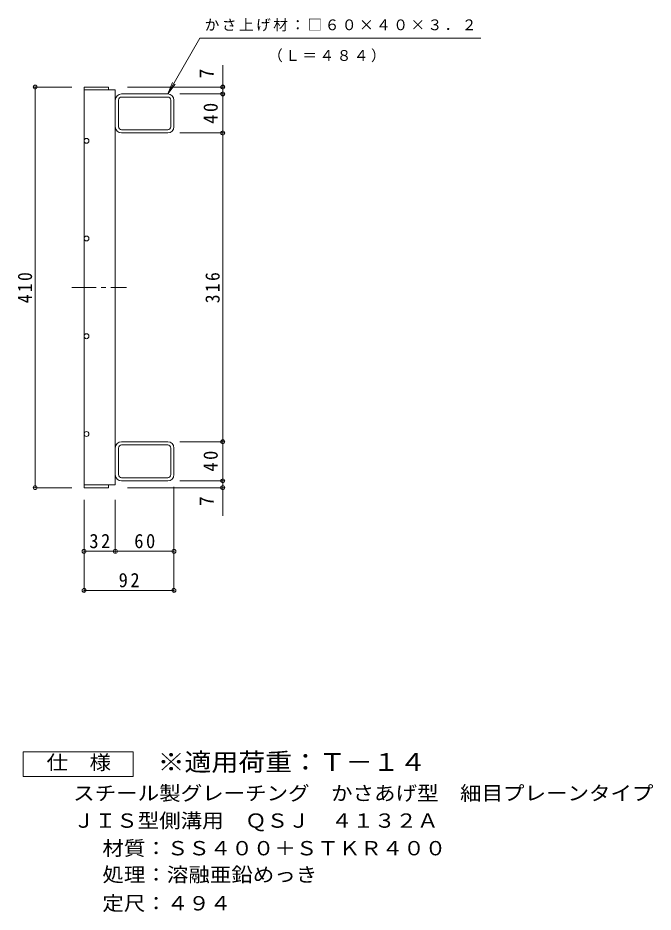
# Model space of a CAD drawing. Units: millimetres, scale not verified. Extents: x -699 to 892, y -689 to 506.
# Drawn here: x 242 to 892, y -504 to 411 of the extents above; entities that cross this region are included whole.
import ezdxf
from ezdxf.enums import TextEntityAlignment as Align

# ---------------------------------------------------------------- set-up
doc = ezdxf.new("R2010")
doc.units = ezdxf.units.MM
doc.header["$LTSCALE"] = 5
doc.header["$PDMODE"] = 32
doc.header["$PDSIZE"] = 4
doc.linetypes.add('CHAIN1', pattern=[8, 5, -1, 1, -1])
for name, color, linetype, lineweight in [('1-1_1-1ﾚｲﾔ', 2, 'Continuous', 9), ('1-2_1-2ﾚｲﾔ', 3, 'Continuous', 9), ('1-4_1-4ﾚｲﾔ', 7, 'Continuous', 9), ('1-5_1-5ﾚｲﾔ', 7, 'Continuous', 9), ('F-4_F-4ﾚｲﾔ', 2, 'Continuous', 9)]:
    doc.layers.add(name, color=color, linetype=linetype, lineweight=lineweight)
doc.layers.add('F-5_F-5ﾚｲﾔ', color=3, linetype='Continuous')
doc.styles.add('ＭＳ ゴシック', font='')
doc.styles.get('ＭＳ ゴシック').set_extended_font_data('MS Gothic')

msp = doc.modelspace()

# ---------------------------------------------------------------- linework, layer by layer
at = {"layer": '1-1_1-1ﾚｲﾔ'}
for p, q in [((395.059, 332.932), (347.859, 332.932)), ((395.059, 329.732), (347.859, 329.732)), ((344.659, 299.333), (344.659, 326.532)), ((398.259, 299.333), (398.259, 326.532)), ((401.459, 299.333), (401.459, 326.533)), ((347.859, 296.133), (395.059, 296.133)), ((395.059, 292.932), (347.859, 292.932)), ((395.059, -23.068), (347.859, -23.068)), ((347.859, -26.268), (395.059, -26.268)), ((344.659, -29.468), (344.659, -56.667)), ((398.259, -29.468), (398.259, -56.667)), ((401.459, -29.468), (401.459, -56.668)), ((395.059, -59.868), (347.859, -59.868)), ((395.059, -63.068), (347.859, -63.068))]:
    msp.add_line(p, q, dxfattribs=at)
for centre, radius, start, end in [((347.859, 326.533), 6.4, 90, 180), ((347.859, 326.532), 3.2, 90, 180), ((395.059, 326.533), 6.4, 0, 90), ((395.059, 326.532), 3.2, 0, 90), ((347.859, 299.333), 6.4, 180, 270), ((347.859, 299.333), 3.2, 180, 270), ((395.059, 299.333), 6.4, 270, 0), ((395.059, 299.333), 3.2, 270, 0), ((347.859, -29.468), 6.4, 90, 180), ((347.859, -29.468), 3.2, 90, 180), ((395.059, -29.468), 6.4, 0, 90), ((395.059, -29.468), 3.2, 0, 90), ((347.859, -56.668), 6.4, 180, 270), ((347.859, -56.667), 3.2, 180, 270), ((395.059, -56.667), 3.2, 270, 0), ((395.059, -56.668), 6.4, 270, 0)]:
    msp.add_arc(centre, radius, start, end, dxfattribs=at)
at = {"layer": '1-2_1-2ﾚｲﾔ'}
for p, q in [((309.46, 339.932), (309.46, -70.068)), ((309.46, 336.932), (341.459, 336.932)), ((309.46, -70.068), (334.459, -70.068)), ((334.459, -67.068), (334.459, -70.068))]:
    msp.add_line(p, q, dxfattribs=at)
at = {"layer": '1-2_1-2ﾚｲﾔ', "linetype": 'CHAIN1'}
msp.add_line((296.904, 134.932), (352.954, 134.932), dxfattribs=at)
at = {"layer": '1-2_1-2ﾚｲﾔ'}
for points in [[(309.46, 339.932), (334.459, 339.932), (334.459, 336.932)], [(309.46, -67.068), (341.459, -67.068), (341.459, 336.932)]]:
    msp.add_lwpolyline(points, dxfattribs=at)
for centre in [(311.96, 284.933), (311.96, 184.933), (311.96, 84.933), (311.96, -15.068)]:
    msp.add_circle(centre, 2.5, dxfattribs=at)
at = {"layer": '1-4_1-4ﾚｲﾔ'}
for p, q in [((451.459, -98.961), (451.459, 362.43)), ((296.959, 339.932), (257.959, 339.932)), ((259.459, -70.068), (259.459, 339.932)), ((353.959, 339.932), (452.959, 339.932)), ((407.559, 332.933), (452.959, 332.933)), ((407.559, 292.932), (452.959, 292.932)), ((407.559, -23.068), (452.959, -23.068)), ((407.559, -63.068), (452.959, -63.068)), ((296.959, -70.068), (257.959, -70.068)), ((353.959, -70.068), (452.959, -70.068)), ((401.459, -69.168), (401.459, -176.678)), ((309.46, -82.568), (309.46, -176.678)), ((341.459, -82.568), (341.459, -136.678)), ((309.46, -135.178), (401.459, -135.178)), ((309.46, -175.178), (401.459, -175.178))]:
    msp.add_line(p, q, dxfattribs=at)
for p in [(259.459, 339.932), (451.459, 339.932), (451.459, 332.933), (451.459, 292.932), (451.459, -23.068), (451.459, -63.068), (259.459, -70.068), (451.459, -70.068), (309.46, -135.178), (341.459, -135.178), (401.459, -135.178), (309.46, -175.178), (401.459, -175.178)]:
    msp.add_point(p, dxfattribs=at)
at = {"layer": '1-5_1-5ﾚｲﾔ'}
for q in [(399.843, 344.481), (402.669, 342.849)]:
    msp.add_line((395.059, 332.932), q, dxfattribs=at)
msp.add_lwpolyline([(395.059, 332.932), (427.968, 389.932), (715.641, 389.932)], dxfattribs=at)
at = {"layer": 'F-4_F-4ﾚｲﾔ'}
msp.add_lwpolyline([(247.297, -365.473), (247.297, -340.473), (359.797, -340.473), (359.797, -365.473)], close=True, dxfattribs=at)

# ---------------------------------------------------------------- texts
at = {"layer": '1-4_1-4ﾚｲﾔ', "color": 2, "style": 'ＭＳ ゴシック'}
for p in [(446.459, 348.858), (446.459, -88.748)]:
    msp.add_text('7', height=14.66, rotation=90, dxfattribs=at).set_placement(p, align=Align.BOTTOM_LEFT)
at = {"layer": '1-4_1-4ﾚｲﾔ', "color": 2, "char_height": 14.66, "attachment_point": 7, "rotation": 90, "style": 'ＭＳ ゴシック'}
for s, insert in [('\\T1.27;\\W0.95;40', (446.459, 302.308)), ('\\T1.27;\\W0.9;410', (256.459, 118.682)), ('\\T1.27;\\W0.9;316', (448.459, 118.682)), ('\\T1.27;\\W0.95;40', (446.459, -53.693))]:
    msp.add_mtext(s, dxfattribs=dict(at, insert=insert))
at = {"layer": '1-4_1-4ﾚｲﾔ', "color": 2, "char_height": 14.66, "attachment_point": 7, "style": 'ＭＳ ゴシック'}
for s, insert in [('\\T1.27;\\W0.95;32', (314.835, -132.178)), ('\\T1.27;\\W0.95;60', (360.834, -132.178)), ('\\T1.27;\\W0.95;92', (344.834, -172.178))]:
    msp.add_mtext(s, dxfattribs=dict(at, insert=insert))
at = {"layer": '1-5_1-5ﾚｲﾔ', "char_height": 11, "attachment_point": 7, "style": 'ＭＳ ゴシック'}
for s, insert in [('\\T1.17;かさ上げ材：□６０×４０×３．２', (432.904, 396.945)), ('\\T1.17;（Ｌ＝４８４）', (497.829, 365.316))]:
    msp.add_mtext(s, dxfattribs=dict(at, insert=insert))
at = {"layer": 'F-4_F-4ﾚｲﾔ', "style": 'ＭＳ ゴシック', "width": 1.1}
for s, p in [('仕\u3000様', (271.047, -362.973)), ('スチール製グレーチング\u3000かさあげ型\u3000細目プレーンタイプ', (298.342, -394.433)), ('ＪＩＳ型側溝用\u3000ＱＳＪ\u3000４１３２Ａ', (298.342, -422.482)), ('材質：ＳＳ４００＋ＳＴＫＲ４００', (328.198, -450.712)), ('処理：溶融亜鉛めっき', (328.198, -477.751)), ('定尺：４９４', (328.197, -507.108))]:
    msp.add_text(s, height=14.66, dxfattribs=at).set_placement(p, align=Align.BOTTOM_LEFT)
at = {"layer": 'F-5_F-5ﾚｲﾔ', "style": 'ＭＳ ゴシック', "width": 1.1}
msp.add_text('※適用荷重：Ｔ－１４', height=18.33, dxfattribs=at).set_placement((384.797, -365.473), align=Align.BOTTOM_LEFT)

doc.saveas('drawing.dxf')
